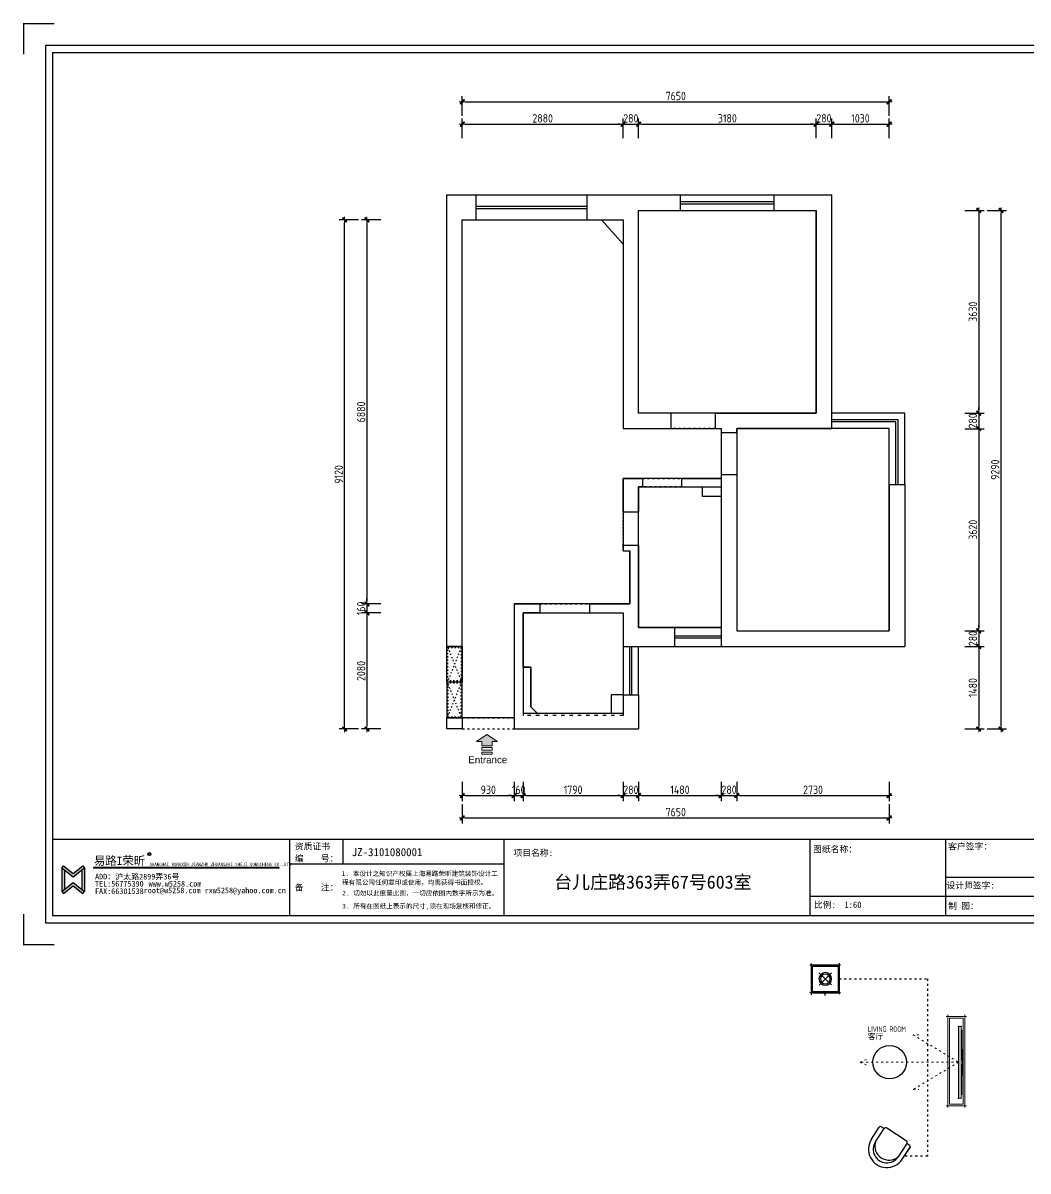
# Model space of a CAD drawing. Header units: millimetres. Extents: x -58733 to 427521, y -235734 to 553534.
# Drawn here: x 2704 to 20716, y 508156 to 528724 of the extents above; entities that cross this region are included whole.
import ezdxf

# ---------------------------------------------------------------- set-up
doc = ezdxf.new("R2010")
doc.units = ezdxf.units.MM
doc.linetypes.add('ACAD_ISO03W100', pattern=[30, 12, -18])
for name, color, linetype in [('00-墙体', 7, 'Continuous'), ('01.墙体', 7, 'Continuous'), ('02-活动家具', 1, 'Continuous'), ('图框', 251, 'Continuous'), ('目录文字', 8, 'Continuous')]:
    doc.layers.add(name, color=color, linetype=linetype)
for name, color, linetype, lineweight in [('0－图框', 8, 'Continuous', 0), ('P★10 文字说明', 32, 'Continuous', 0), ('P－墙体', 255, 'Continuous', 15), ('墙体', 7, 'Continuous', 30)]:
    doc.layers.add(name, color=color, linetype=linetype, lineweight=lineweight)
doc.styles.add('CCD_DIM', font='ARCHS.SHX')
doc.styles.get("Standard").update_dxf_attribs({"font": 'simsun.ttc'})
doc.styles.add('YQ_DIM', font='SUPEROS.SHX', dxfattribs={"width": 0.8, "bigfont": 'HZDX.SHX'})
doc.styles.add('宋体', font='simsun.ttc', dxfattribs={"height": 120})
doc.styles.add('编号', font='ARCHSTYL.SHX', dxfattribs={"width": 0.8})
doc.styles.add('英文', font='simhei.ttf')
doc.styles.add('黑体', font='simhei.ttf')
doc.dimstyles.new('海龍1：50', dxfattribs={"dimscale": 50, "dimtxt": 3, "dimasz": 1, "dimexe": 2, "dimexo": 2, "dimgap": 0.6, "dimtad": 1, "dimdec": 0, "dimrnd": 5, "dimdsep": 46, "dimtxsty": 'CCD_DIM', "dimblk": 'WS-cj', "dimcen": 1, "dimclrd": 242, "dimclre": 242, "dimclrt": 2, "dimadec": 0, "dimazin": 2, "dimtfac": 1, "dimtdec": 0, "dimtix": 1, "dimtmove": 2, "dimatfit": 3, "dimldrblk": 'CCD_Leader_Arrow', "dimfxl": 5, "dimfxlon": 1, "dimtolj": 1, "dimarcsym": 0})

# ---------------------------------------------------------------- blocks, each defined once
blk = doc.blocks.new('zw$1ED')
at = {"color": 1}
for p, q in [((567, 523), (3, 523)), ((32, 553), (32, 1)), ((532, 0), (532, 549)), ((532, 523), (532, 46)), ((0, 22), (555, 22))]:
    blk.add_line(p, q, dxfattribs=at)
at = {"color": 251}
for p, q in [((512, 503), (52, 503)), ((52, 503), (52, 42)), ((512, 42), (512, 503)), ((170, 163), (394, 383)), ((390, 160), (174, 386)), ((52, 42), (512, 42))]:
    blk.add_line(p, q, dxfattribs=at)
blk.add_line((532, 22), (532, 499))
for radius in [113, 85.8]:
    blk.add_circle((282, 273), radius, dxfattribs=at)
blk = doc.blocks.new('G$C05D05230')
at = {"lineweight": 15}
for p, q in [((244, 1810), (316, 1810)), ((1551, 1765), (244, 1765)), ((259, 1755), (259, 1824)), ((316, 1810), (337, 1828)), ((327, 1825), (646, 1825)), ((750, 1847), (646, 1825)), ((1049, 1847), (1151, 1825)), ((1471, 1825), (1151, 1825)), ((1482, 1810), (1461, 1828)), ((1482, 1810), (1551, 1810)), ((1539, 1819), (1539, 1754))]:
    blk.add_line(p, q, dxfattribs=at)
at = {"color": 251, "lineweight": 5, "true_color": 0x5a5a5a}
for p, q in [((259, 1769), (1539, 1769)), ((316, 1810), (1482, 1810)), ((779, 1837), (668, 1816)), ((668, 1816), (861, 1816)), ((1018, 1837), (779, 1837)), ((861, 1816), (861, 1837)), ((937, 1837), (937, 1816)), ((937, 1816), (1129, 1816)), ((1129, 1816), (1018, 1837))]:
    blk.add_line(p, q, dxfattribs=at)
at = {"lineweight": 15}
for points in [[(1710, 1875), (50, 1875)], [(80, 1905), (80, 1545)], [(1680, 1545), (1680, 1905)], [(720, 1842), (899, 1842), (1078, 1842)], [(50, 1575), (1710, 1575)]]:
    blk.add_lwpolyline(points, dxfattribs=at)
at = {"color": 8, "lineweight": 0, "true_color": 0x737373}
blk.add_lwpolyline([(110, 1605), (1650, 1605), (1650, 1845), (110, 1845)], close=True, dxfattribs=at)
at = {"color": 250, "linetype": 'ACAD_ISO03W100', "lineweight": 0, "ltscale": 3}
for points in [[(408, 1052), (408, 953), (898, 1765), (1385, 953), (1385, 1052)], [(898, 1765), (898, 0), (965, 150)], [(898, 0), (830, 150)]]:
    blk.add_lwpolyline(points, dxfattribs=at)
blk = doc.blocks.new('海龍01074094')
for p, q in [((-339, -357), (-33, -52)), ((21, -52), (66, -7)), ((291, -196), (101, -6)), ((101, -7), (172, -78)), ((-339, -410), (-384, -455)), ((-194, -681), (-384, -491))]:
    blk.add_line(p, q)
at = {"color": 251}
for p, q in [((21, -52), (229, -261)), ((-131, -619), (-339, -410))]:
    blk.add_line(p, q, dxfattribs=at)
for centre, radius, start, end in [((49, -440), 342, 224.8726, 44.8726), ((-6, -79), 38.1, 44.8726, 134.8726), ((84, -25), 25, 44.8726, 134.8726), ((-312, -384), 38.1, 134.8726, 224.8726), ((-366, -473), 25, 134.8726, 224.8726)]:
    blk.add_arc(centre, radius, start, end)
for centre, radius, start, end in [((49, -440), 254, 224.8726, 44.8726), ((-4, -387), 265, 241.1328, 28.6124)]:
    blk.add_arc(centre, radius, start, end, dxfattribs=at)
blk = doc.blocks.new('A$C79D64CA1')
at = {"layer": '0－图框'}
blk.add_hatch(color=6, dxfattribs=at).paths.add_polyline_path([(378, 227), (284, 227), (284, 151), (95, 151), (95, 227), (0, 227), (189, 353)])
at = {"layer": '0－图框', "color": 6}
for p, q in [((189, 353), (0, 227)), ((95, 227), (0, 227)), ((378, 227), (189, 353)), ((378, 227), (284, 227))]:
    blk.add_line(p, q, dxfattribs=at)
blk.add_lwpolyline([(95, 227), (95, 151), (284, 151), (284, 227)], dxfattribs=at)
for points in [[(284, 120), (95, 120), (95, 69), (284, 69)], [(284, 38), (95, 38), (95, 0), (284, 0)]]:
    blk.add_lwpolyline(points, close=True, dxfattribs=at)
blk = doc.blocks.new('gsdfgfsdg')
at = {"layer": '0－图框', "color": 7, "xscale": -1, "rotation": 270}
blk.add_blockref('A$C79D64CA1', (-31077, -43831), dxfattribs=at)
at = {"layer": '0－图框', "color": 7, "insert": (-31178, -43656), "char_height": 125, "width": 1449.58, "attachment_point": 5, "rotation": 270}
blk.add_mtext('{\\fArial|b0|i0|c0|p32;Entrance}', dxfattribs=at)
blk = doc.blocks.new('WS-cj')
blk.add_hatch(color=1).paths.add_polyline_path([(0.59, 0.82), (-0.82, -0.59), (-0.59, -0.82), (0.82, 0.59)])
at = {"color": 1, "linetype": 'ByBlock', "lineweight": 0}
for p, q in [((-1.1, 0), (0, 0)), ((0, 0), (1.1, 0))]:
    blk.add_line(p, q, dxfattribs=at)
at = {"color": 1}
blk.add_lwpolyline([(0.59, 0.82), (-0.82, -0.59), (-0.59, -0.82), (0.82, 0.59)], close=True, dxfattribs=at)
blk = doc.blocks.new('*D403')
at = {"color": 242, "lineweight": -2}
for p, q in [((10578, 526660), (10578, 527010)), ((13458, 526660), (13458, 527010)), ((10628, 526910), (13408, 526910))]:
    blk.add_line(p, q, dxfattribs=at)
at = {"layer": 'Defpoints', "color": 0}
for p in [(13458, 526910), (10578, 526510), (13458, 526510)]:
    blk.add_point(p, dxfattribs=at)
at = {"color": 242, "lineweight": -2, "xscale": 50, "yscale": 50, "zscale": 50, "rotation": 180}
blk.add_blockref('WS-cj', (10578, 526910), dxfattribs=at)
at = {"color": 242, "lineweight": -2, "xscale": 50, "yscale": 50, "zscale": 50}
blk.add_blockref('WS-cj', (13458, 526910), dxfattribs=at)
at = {"color": 2, "insert": (12018, 527015), "char_height": 150, "attachment_point": 5, "style": 'CCD_DIM'}
blk.add_mtext('\\A1;2880', dxfattribs=at)
blk = doc.blocks.new('CCD_Leader_Arrow')
at = {"color": 1, "linetype": 'ByBlock'}
blk.add_line((0, 0), (-1, 0), dxfattribs=at)
for points in [[(-0.86, 0.67), (-0.6, 0.85), (-0.24, 0), (0, 0)], [(-0.86, -0.67), (-0.6, -0.85), (-0.24, 0), (0, 0)]]:
    blk.add_solid(points, dxfattribs=at)
blk = doc.blocks.new('*D404')
at = {"color": 242, "lineweight": -2}
for p, q in [((13458, 526660), (13458, 527010)), ((13738, 526660), (13738, 527010)), ((13408, 526910), (13358, 526910)), ((13458, 526910), (13738, 526910)), ((13788, 526910), (13838, 526910))]:
    blk.add_line(p, q, dxfattribs=at)
at = {"layer": 'Defpoints', "color": 0}
for p in [(13738, 526910), (13458, 526510), (13738, 526510)]:
    blk.add_point(p, dxfattribs=at)
at = {"color": 242, "lineweight": -2, "xscale": 50, "yscale": 50, "zscale": 50}
blk.add_blockref('WS-cj', (13458, 526910), dxfattribs=at)
at = {"color": 242, "lineweight": -2, "xscale": 50, "yscale": 50, "zscale": 50, "rotation": 180}
blk.add_blockref('WS-cj', (13738, 526910), dxfattribs=at)
at = {"color": 2, "insert": (13598, 527015), "char_height": 150, "attachment_point": 5, "style": 'CCD_DIM'}
blk.add_mtext('\\A1;280', dxfattribs=at)
blk = doc.blocks.new('*D405')
at = {"color": 242, "lineweight": -2}
for p, q in [((13738, 526660), (13738, 527010)), ((16918, 526660), (16918, 527010)), ((13788, 526910), (16868, 526910))]:
    blk.add_line(p, q, dxfattribs=at)
at = {"layer": 'Defpoints', "color": 0}
for p in [(16918, 526910), (13738, 526510), (16918, 526510)]:
    blk.add_point(p, dxfattribs=at)
at = {"color": 242, "lineweight": -2, "xscale": 50, "yscale": 50, "zscale": 50, "rotation": 180}
blk.add_blockref('WS-cj', (13738, 526910), dxfattribs=at)
at = {"color": 242, "lineweight": -2, "xscale": 50, "yscale": 50, "zscale": 50}
blk.add_blockref('WS-cj', (16918, 526910), dxfattribs=at)
at = {"color": 2, "insert": (15328, 527015), "char_height": 150, "attachment_point": 5, "style": 'CCD_DIM'}
blk.add_mtext('\\A1;3180', dxfattribs=at)
blk = doc.blocks.new('*D406')
at = {"color": 242, "lineweight": -2}
for p, q in [((16918, 526660), (16918, 527010)), ((17198, 526660), (17198, 527010)), ((16868, 526910), (16818, 526910)), ((16918, 526910), (17198, 526910)), ((17248, 526910), (17298, 526910))]:
    blk.add_line(p, q, dxfattribs=at)
at = {"layer": 'Defpoints', "color": 0}
for p in [(17198, 526910), (16918, 526510), (17198, 526510)]:
    blk.add_point(p, dxfattribs=at)
at = {"color": 242, "lineweight": -2, "xscale": 50, "yscale": 50, "zscale": 50}
blk.add_blockref('WS-cj', (16918, 526910), dxfattribs=at)
at = {"color": 242, "lineweight": -2, "xscale": 50, "yscale": 50, "zscale": 50, "rotation": 180}
blk.add_blockref('WS-cj', (17198, 526910), dxfattribs=at)
at = {"color": 2, "insert": (17058, 527015), "char_height": 150, "attachment_point": 5, "style": 'CCD_DIM'}
blk.add_mtext('\\A1;280', dxfattribs=at)
blk = doc.blocks.new('*D407')
at = {"color": 242, "lineweight": -2}
for p, q in [((17198, 526660), (17198, 527010)), ((18228, 526660), (18228, 527010)), ((17248, 526910), (18178, 526910))]:
    blk.add_line(p, q, dxfattribs=at)
at = {"layer": 'Defpoints', "color": 0}
for p in [(18228, 526910), (17198, 526510), (18228, 526510)]:
    blk.add_point(p, dxfattribs=at)
at = {"color": 242, "lineweight": -2, "xscale": 50, "yscale": 50, "zscale": 50, "rotation": 180}
blk.add_blockref('WS-cj', (17198, 526910), dxfattribs=at)
at = {"color": 242, "lineweight": -2, "xscale": 50, "yscale": 50, "zscale": 50}
blk.add_blockref('WS-cj', (18228, 526910), dxfattribs=at)
at = {"color": 2, "insert": (17713, 527015), "char_height": 150, "attachment_point": 5, "style": 'CCD_DIM'}
blk.add_mtext('\\A1;1030', dxfattribs=at)
blk = doc.blocks.new('*D408')
at = {"color": 242, "lineweight": -2}
for p, q in [((10578, 527060), (10578, 527410)), ((18228, 527060), (18228, 527410)), ((10628, 527310), (18178, 527310))]:
    blk.add_line(p, q, dxfattribs=at)
at = {"layer": 'Defpoints', "color": 0}
for p in [(18228, 527310), (10578, 526510), (18228, 526510)]:
    blk.add_point(p, dxfattribs=at)
at = {"color": 242, "lineweight": -2, "xscale": 50, "yscale": 50, "zscale": 50, "rotation": 180}
blk.add_blockref('WS-cj', (10578, 527310), dxfattribs=at)
at = {"color": 242, "lineweight": -2, "xscale": 50, "yscale": 50, "zscale": 50}
blk.add_blockref('WS-cj', (18228, 527310), dxfattribs=at)
at = {"color": 2, "insert": (14403, 527415), "char_height": 150, "attachment_point": 5, "style": 'CCD_DIM'}
blk.add_mtext('\\A1;7650', dxfattribs=at)
blk = doc.blocks.new('*D409')
at = {"color": 242, "lineweight": -2}
for p, q in [((10578, 515131), (10578, 514781)), ((11508, 515131), (11508, 514781)), ((10628, 514881), (11458, 514881))]:
    blk.add_line(p, q, dxfattribs=at)
at = {"layer": 'Defpoints', "color": 0}
for p in [(10578, 515281), (11508, 515281), (11508, 514881)]:
    blk.add_point(p, dxfattribs=at)
at = {"color": 242, "lineweight": -2, "xscale": 50, "yscale": 50, "zscale": 50, "rotation": 180}
blk.add_blockref('WS-cj', (10578, 514881), dxfattribs=at)
at = {"color": 242, "lineweight": -2, "xscale": 50, "yscale": 50, "zscale": 50}
blk.add_blockref('WS-cj', (11508, 514881), dxfattribs=at)
at = {"color": 2, "insert": (11043, 514986), "char_height": 150, "attachment_point": 5, "style": 'CCD_DIM'}
blk.add_mtext('\\A1;930', dxfattribs=at)
blk = doc.blocks.new('*D410')
at = {"color": 242, "lineweight": -2}
for p, q in [((11508, 515131), (11508, 514781)), ((11668, 515131), (11668, 514781)), ((11458, 514881), (11408, 514881)), ((11508, 514881), (11668, 514881)), ((11718, 514881), (11768, 514881))]:
    blk.add_line(p, q, dxfattribs=at)
at = {"layer": 'Defpoints', "color": 0}
for p in [(11508, 515281), (11668, 515281), (11668, 514881)]:
    blk.add_point(p, dxfattribs=at)
at = {"color": 242, "lineweight": -2, "xscale": 50, "yscale": 50, "zscale": 50}
blk.add_blockref('WS-cj', (11508, 514881), dxfattribs=at)
at = {"color": 242, "lineweight": -2, "xscale": 50, "yscale": 50, "zscale": 50, "rotation": 180}
blk.add_blockref('WS-cj', (11668, 514881), dxfattribs=at)
at = {"color": 2, "insert": (11588, 514986), "char_height": 150, "attachment_point": 5, "style": 'CCD_DIM'}
blk.add_mtext('\\A1;160', dxfattribs=at)
blk = doc.blocks.new('*D411')
at = {"color": 242, "lineweight": -2}
for p, q in [((11668, 515131), (11668, 514781)), ((13458, 515131), (13458, 514781)), ((11718, 514881), (13408, 514881))]:
    blk.add_line(p, q, dxfattribs=at)
at = {"layer": 'Defpoints', "color": 0}
for p in [(11668, 515281), (13458, 515281), (13458, 514881)]:
    blk.add_point(p, dxfattribs=at)
at = {"color": 242, "lineweight": -2, "xscale": 50, "yscale": 50, "zscale": 50, "rotation": 180}
blk.add_blockref('WS-cj', (11668, 514881), dxfattribs=at)
at = {"color": 242, "lineweight": -2, "xscale": 50, "yscale": 50, "zscale": 50}
blk.add_blockref('WS-cj', (13458, 514881), dxfattribs=at)
at = {"color": 2, "insert": (12563, 514986), "char_height": 150, "attachment_point": 5, "style": 'CCD_DIM'}
blk.add_mtext('\\A1;1790', dxfattribs=at)
blk = doc.blocks.new('*D412')
at = {"color": 242, "lineweight": -2}
for p, q in [((13458, 515131), (13458, 514781)), ((13738, 515131), (13738, 514781)), ((13408, 514881), (13358, 514881)), ((13458, 514881), (13738, 514881)), ((13788, 514881), (13838, 514881))]:
    blk.add_line(p, q, dxfattribs=at)
at = {"layer": 'Defpoints', "color": 0}
for p in [(13458, 515281), (13738, 515281), (13738, 514881)]:
    blk.add_point(p, dxfattribs=at)
at = {"color": 242, "lineweight": -2, "xscale": 50, "yscale": 50, "zscale": 50}
blk.add_blockref('WS-cj', (13458, 514881), dxfattribs=at)
at = {"color": 242, "lineweight": -2, "xscale": 50, "yscale": 50, "zscale": 50, "rotation": 180}
blk.add_blockref('WS-cj', (13738, 514881), dxfattribs=at)
at = {"color": 2, "insert": (13598, 514986), "char_height": 150, "attachment_point": 5, "style": 'CCD_DIM'}
blk.add_mtext('\\A1;280', dxfattribs=at)
blk = doc.blocks.new('*D413')
at = {"color": 242, "lineweight": -2}
for p, q in [((13738, 515131), (13738, 514781)), ((15218, 515131), (15218, 514781)), ((13788, 514881), (15168, 514881))]:
    blk.add_line(p, q, dxfattribs=at)
at = {"layer": 'Defpoints', "color": 0}
for p in [(13738, 515281), (15218, 515281), (15218, 514881)]:
    blk.add_point(p, dxfattribs=at)
at = {"color": 242, "lineweight": -2, "xscale": 50, "yscale": 50, "zscale": 50, "rotation": 180}
blk.add_blockref('WS-cj', (13738, 514881), dxfattribs=at)
at = {"color": 242, "lineweight": -2, "xscale": 50, "yscale": 50, "zscale": 50}
blk.add_blockref('WS-cj', (15218, 514881), dxfattribs=at)
at = {"color": 2, "insert": (14478, 514986), "char_height": 150, "attachment_point": 5, "style": 'CCD_DIM'}
blk.add_mtext('\\A1;1480', dxfattribs=at)
blk = doc.blocks.new('*D414')
at = {"color": 242, "lineweight": -2}
for p, q in [((15218, 515131), (15218, 514781)), ((15498, 515131), (15498, 514781)), ((15168, 514881), (15118, 514881)), ((15218, 514881), (15498, 514881)), ((15548, 514881), (15598, 514881))]:
    blk.add_line(p, q, dxfattribs=at)
at = {"layer": 'Defpoints', "color": 0}
for p in [(15218, 515281), (15498, 515281), (15498, 514881)]:
    blk.add_point(p, dxfattribs=at)
at = {"color": 242, "lineweight": -2, "xscale": 50, "yscale": 50, "zscale": 50}
blk.add_blockref('WS-cj', (15218, 514881), dxfattribs=at)
at = {"color": 242, "lineweight": -2, "xscale": 50, "yscale": 50, "zscale": 50, "rotation": 180}
blk.add_blockref('WS-cj', (15498, 514881), dxfattribs=at)
at = {"color": 2, "insert": (15358, 514986), "char_height": 150, "attachment_point": 5, "style": 'CCD_DIM'}
blk.add_mtext('\\A1;280', dxfattribs=at)
blk = doc.blocks.new('*D415')
at = {"color": 242, "lineweight": -2}
for p, q in [((15498, 515131), (15498, 514781)), ((18228, 515131), (18228, 514781)), ((15548, 514881), (18178, 514881))]:
    blk.add_line(p, q, dxfattribs=at)
at = {"layer": 'Defpoints', "color": 0}
for p in [(15498, 515281), (18228, 515281), (18228, 514881)]:
    blk.add_point(p, dxfattribs=at)
at = {"color": 242, "lineweight": -2, "xscale": 50, "yscale": 50, "zscale": 50, "rotation": 180}
blk.add_blockref('WS-cj', (15498, 514881), dxfattribs=at)
at = {"color": 242, "lineweight": -2, "xscale": 50, "yscale": 50, "zscale": 50}
blk.add_blockref('WS-cj', (18228, 514881), dxfattribs=at)
at = {"color": 2, "insert": (16863, 514986), "char_height": 150, "attachment_point": 5, "style": 'CCD_DIM'}
blk.add_mtext('\\A1;2730', dxfattribs=at)
blk = doc.blocks.new('*D416')
at = {"color": 242, "lineweight": -2}
for p, q in [((10578, 514731), (10578, 514381)), ((18228, 514731), (18228, 514381)), ((10628, 514481), (18178, 514481))]:
    blk.add_line(p, q, dxfattribs=at)
at = {"layer": 'Defpoints', "color": 0}
for p in [(10578, 515281), (18228, 515281), (18228, 514481)]:
    blk.add_point(p, dxfattribs=at)
at = {"color": 242, "lineweight": -2, "xscale": 50, "yscale": 50, "zscale": 50, "rotation": 180}
blk.add_blockref('WS-cj', (10578, 514481), dxfattribs=at)
at = {"color": 242, "lineweight": -2, "xscale": 50, "yscale": 50, "zscale": 50}
blk.add_blockref('WS-cj', (18228, 514481), dxfattribs=at)
at = {"color": 2, "insert": (14403, 514586), "char_height": 150, "attachment_point": 5, "style": 'CCD_DIM'}
blk.add_mtext('\\A1;7650', dxfattribs=at)
blk = doc.blocks.new('*D417')
at = {"color": 242, "lineweight": -2}
for p, q in [((9119, 525195), (8769, 525195)), ((8869, 525145), (8869, 518365)), ((9119, 518315), (8769, 518315))]:
    blk.add_line(p, q, dxfattribs=at)
at = {"layer": 'Defpoints', "color": 0}
for p in [(9269, 525195), (8869, 518315), (9269, 518315)]:
    blk.add_point(p, dxfattribs=at)
at = {"color": 242, "lineweight": -2, "xscale": 50, "yscale": 50, "zscale": 50}
for p, rotation in [((8869, 525195), 90), ((8869, 518315), 270)]:
    blk.add_blockref('WS-cj', p, dxfattribs=dict(at, rotation=rotation))
at = {"color": 2, "insert": (8764, 521755), "char_height": 150, "attachment_point": 5, "rotation": 90, "style": 'CCD_DIM'}
blk.add_mtext('\\A1;6880', dxfattribs=at)
blk = doc.blocks.new('*D418')
at = {"color": 242, "lineweight": -2}
for p, q in [((8869, 518365), (8869, 518415)), ((9119, 518315), (8769, 518315)), ((9119, 518155), (8769, 518155)), ((8869, 518315), (8869, 518155)), ((8869, 518105), (8869, 518055))]:
    blk.add_line(p, q, dxfattribs=at)
at = {"layer": 'Defpoints', "color": 0}
for p in [(8869, 518155), (9269, 518315), (9269, 518155)]:
    blk.add_point(p, dxfattribs=at)
at = {"color": 242, "lineweight": -2, "xscale": 50, "yscale": 50, "zscale": 50}
for p, rotation in [((8869, 518315), 270), ((8869, 518155), 90)]:
    blk.add_blockref('WS-cj', p, dxfattribs=dict(at, rotation=rotation))
at = {"color": 2, "insert": (8764, 518235), "char_height": 150, "attachment_point": 5, "rotation": 90, "style": 'CCD_DIM'}
blk.add_mtext('\\A1;160', dxfattribs=at)
blk = doc.blocks.new('*D419')
at = {"color": 242, "lineweight": -2}
for p, q in [((9119, 518155), (8769, 518155)), ((8869, 518105), (8869, 516125)), ((9119, 516075), (8769, 516075))]:
    blk.add_line(p, q, dxfattribs=at)
at = {"layer": 'Defpoints', "color": 0}
for p in [(9269, 518155), (8869, 516075), (9269, 516075)]:
    blk.add_point(p, dxfattribs=at)
at = {"color": 242, "lineweight": -2, "xscale": 50, "yscale": 50, "zscale": 50}
for p, rotation in [((8869, 518155), 90), ((8869, 516075), 270)]:
    blk.add_blockref('WS-cj', p, dxfattribs=dict(at, rotation=rotation))
at = {"color": 2, "insert": (8764, 517115), "char_height": 150, "attachment_point": 5, "rotation": 90, "style": 'CCD_DIM'}
blk.add_mtext('\\A1;2080', dxfattribs=at)
blk = doc.blocks.new('*D420')
at = {"color": 242, "lineweight": -2}
for p, q in [((8719, 525195), (8369, 525195)), ((8469, 516125), (8469, 525145)), ((8719, 516075), (8369, 516075))]:
    blk.add_line(p, q, dxfattribs=at)
at = {"layer": 'Defpoints', "color": 0}
for p in [(8469, 525195), (9269, 525195), (9269, 516075)]:
    blk.add_point(p, dxfattribs=at)
at = {"color": 242, "lineweight": -2, "xscale": 50, "yscale": 50, "zscale": 50}
for p, rotation in [((8469, 525195), 90), ((8469, 516075), 270)]:
    blk.add_blockref('WS-cj', p, dxfattribs=dict(at, rotation=rotation))
at = {"color": 2, "insert": (8364, 520635), "char_height": 150, "attachment_point": 5, "rotation": 90, "style": 'CCD_DIM'}
blk.add_mtext('\\A1;9120', dxfattribs=at)
blk = doc.blocks.new('*D421')
at = {"color": 242, "lineweight": -2}
for p, q in [((19582, 525365), (19932, 525365)), ((19832, 525315), (19832, 521785)), ((19582, 521735), (19932, 521735))]:
    blk.add_line(p, q, dxfattribs=at)
at = {"layer": 'Defpoints', "color": 0}
for p in [(19432, 525365), (19432, 521735), (19832, 521735)]:
    blk.add_point(p, dxfattribs=at)
at = {"color": 242, "lineweight": -2, "xscale": 50, "yscale": 50, "zscale": 50}
for p, rotation in [((19832, 525365), 90), ((19832, 521735), 270)]:
    blk.add_blockref('WS-cj', p, dxfattribs=dict(at, rotation=rotation))
at = {"color": 2, "insert": (19727, 523550), "char_height": 150, "attachment_point": 5, "rotation": 90, "style": 'CCD_DIM'}
blk.add_mtext('\\A1;3630', dxfattribs=at)
blk = doc.blocks.new('*D422')
at = {"color": 242, "lineweight": -2}
for p, q in [((19832, 521785), (19832, 521835)), ((19582, 521735), (19932, 521735)), ((19832, 521735), (19832, 521455)), ((19582, 521455), (19932, 521455)), ((19832, 521405), (19832, 521355))]:
    blk.add_line(p, q, dxfattribs=at)
at = {"layer": 'Defpoints', "color": 0}
for p in [(19432, 521735), (19432, 521455), (19832, 521455)]:
    blk.add_point(p, dxfattribs=at)
at = {"color": 242, "lineweight": -2, "xscale": 50, "yscale": 50, "zscale": 50}
for p, rotation in [((19832, 521735), 270), ((19832, 521455), 90)]:
    blk.add_blockref('WS-cj', p, dxfattribs=dict(at, rotation=rotation))
at = {"color": 2, "insert": (19727, 521595), "char_height": 150, "attachment_point": 5, "rotation": 90, "style": 'CCD_DIM'}
blk.add_mtext('\\A1;280', dxfattribs=at)
blk = doc.blocks.new('*D423')
at = {"color": 242, "lineweight": -2}
for p, q in [((19582, 521455), (19932, 521455)), ((19832, 521405), (19832, 517885)), ((19582, 517835), (19932, 517835))]:
    blk.add_line(p, q, dxfattribs=at)
at = {"layer": 'Defpoints', "color": 0}
for p in [(19432, 521455), (19432, 517835), (19832, 517835)]:
    blk.add_point(p, dxfattribs=at)
at = {"color": 242, "lineweight": -2, "xscale": 50, "yscale": 50, "zscale": 50}
for p, rotation in [((19832, 521455), 90), ((19832, 517835), 270)]:
    blk.add_blockref('WS-cj', p, dxfattribs=dict(at, rotation=rotation))
at = {"color": 2, "insert": (19727, 519645), "char_height": 150, "attachment_point": 5, "rotation": 90, "style": 'CCD_DIM'}
blk.add_mtext('\\A1;3620', dxfattribs=at)
blk = doc.blocks.new('*D424')
at = {"color": 242, "lineweight": -2}
for p, q in [((19832, 517885), (19832, 517935)), ((19582, 517835), (19932, 517835)), ((19832, 517835), (19832, 517555)), ((19582, 517555), (19932, 517555)), ((19832, 517505), (19832, 517455))]:
    blk.add_line(p, q, dxfattribs=at)
at = {"layer": 'Defpoints', "color": 0}
for p in [(19432, 517835), (19432, 517555), (19832, 517555)]:
    blk.add_point(p, dxfattribs=at)
at = {"color": 242, "lineweight": -2, "xscale": 50, "yscale": 50, "zscale": 50}
for p, rotation in [((19832, 517835), 270), ((19832, 517555), 90)]:
    blk.add_blockref('WS-cj', p, dxfattribs=dict(at, rotation=rotation))
at = {"color": 2, "insert": (19727, 517695), "char_height": 150, "attachment_point": 5, "rotation": 90, "style": 'CCD_DIM'}
blk.add_mtext('\\A1;280', dxfattribs=at)
blk = doc.blocks.new('*D425')
at = {"color": 242, "lineweight": -2}
for p, q in [((19582, 517555), (19932, 517555)), ((19832, 517505), (19832, 516125)), ((19582, 516075), (19932, 516075))]:
    blk.add_line(p, q, dxfattribs=at)
at = {"layer": 'Defpoints', "color": 0}
for p in [(19432, 517555), (19432, 516075), (19832, 516075)]:
    blk.add_point(p, dxfattribs=at)
at = {"color": 242, "lineweight": -2, "xscale": 50, "yscale": 50, "zscale": 50}
for p, rotation in [((19832, 517555), 90), ((19832, 516075), 270)]:
    blk.add_blockref('WS-cj', p, dxfattribs=dict(at, rotation=rotation))
at = {"color": 2, "insert": (19727, 516815), "char_height": 150, "attachment_point": 5, "rotation": 90, "style": 'CCD_DIM'}
blk.add_mtext('\\A1;1480', dxfattribs=at)
blk = doc.blocks.new('*D426')
at = {"color": 242, "lineweight": -2}
for p, q in [((19982, 525365), (20332, 525365)), ((20232, 516125), (20232, 525315)), ((19982, 516075), (20332, 516075))]:
    blk.add_line(p, q, dxfattribs=at)
at = {"layer": 'Defpoints', "color": 0}
for p in [(19432, 525365), (20232, 525365), (19432, 516075)]:
    blk.add_point(p, dxfattribs=at)
at = {"color": 242, "lineweight": -2, "xscale": 50, "yscale": 50, "zscale": 50}
for p, rotation in [((20232, 525365), 90), ((20232, 516075), 270)]:
    blk.add_blockref('WS-cj', p, dxfattribs=dict(at, rotation=rotation))
at = {"color": 2, "insert": (20127, 520720), "char_height": 150, "attachment_point": 5, "rotation": 90, "style": 'CCD_DIM'}
blk.add_mtext('\\A1;9290', dxfattribs=at)
blk = doc.blocks.new('图框1比60')
h = blk.add_hatch(color=8)
edge = h.paths.add_edge_path()
edge.add_ellipse((163710, 45505), major_axis=(-0.2, 29.4), ratio=1, start_angle=269.6878, end_angle=449.6878)
edge.add_ellipse((163710, 45505), major_axis=(-0.2, 29.4), ratio=1, start_angle=89.5622, end_angle=269.5622)
edge = h.paths.add_edge_path(flags=16)
edge.add_ellipse((163710, 45505), major_axis=(0, 24.9), ratio=1, start_angle=269.966, end_angle=449.966)
edge.add_ellipse((163710, 45505), major_axis=(0, 24.9), ratio=1, start_angle=89.8872, end_angle=269.8872)
h = blk.add_hatch(color=8)
h.paths.add_polyline_path([(162213, 45056), (162434, 45236), (162401, 45277), (162213, 45124), (162025, 45277), (161992, 45236)])
h.paths.add_polyline_path([(162213, 44882), (162401, 44729), (162434, 44770), (162213, 44950), (161992, 44770), (162025, 44729)])
h = blk.add_hatch(color=8)
h.paths.add_polyline_path([(162044, 45193), (161992, 45236), (161992, 44770), (162044, 44813)])
h.paths.add_polyline_path([(162434, 45236), (162381, 45193), (162381, 44813), (162434, 44770)])
blk.add_hatch(color=8).paths.add_polyline_path([(162610, 45245), (162610, 45227), (166263, 45227), (166263, 45245)])
at = {"layer": '目录文字'}
h = blk.add_hatch(color=8, dxfattribs=at)
edge = h.paths.add_edge_path()
edge.add_ellipse((163710, 45505), major_axis=(-0.2, 29.4), ratio=1, start_angle=89.5622, end_angle=269.5622)
edge.add_ellipse((163710, 45505), major_axis=(-0.2, 29.4), ratio=1, start_angle=269.6621, end_angle=449.6621)
edge = h.paths.add_edge_path(flags=16)
edge.add_ellipse((163710, 45505), major_axis=(0, 24.9), ratio=1, start_angle=90.0288, end_angle=270.0288, ccw=False)
edge.add_ellipse((163710, 45505), major_axis=(0, 24.9), ratio=1, start_angle=-89.8872, end_angle=90.1128, ccw=False)
h.paths.add_polyline_path([(163689, 45539), (163733, 45539), (163733, 45472), (163689, 45472)], flags=9)
at = {"color": 8}
for p, q in [((176692, 45797), (176692, 44297)), ((161992, 45236), (162025, 45277)), ((161992, 45236), (161992, 44770)), ((161992, 45236), (162213, 45056)), ((162025, 45277), (162213, 45124)), ((162044, 45193), (162044, 44813)), ((162213, 45124), (162401, 45277)), ((162213, 45056), (162434, 45236)), ((162381, 45193), (162381, 44813)), ((162401, 45277), (162434, 45236)), ((162434, 45236), (162434, 44770)), ((166263, 45245), (162610, 45245)), ((166263, 45227), (162610, 45227)), ((166263, 45227), (166263, 45245)), ((161992, 44770), (162213, 44950)), ((162025, 44729), (162213, 44882)), ((162213, 44950), (162434, 44770)), ((162213, 44882), (162401, 44729)), ((161992, 44770), (162025, 44729)), ((162401, 44729), (162434, 44770))]:
    blk.add_line(p, q, dxfattribs=at)
blk.add_ellipse((163710, 45505, 0), major_axis=(0.1, 29.4), ratio=1, start_param=1.575118209033049, end_param=7.858303516212636, dxfattribs=at)
at = {"layer": '图框', "color": 121}
for p, q in [((161670, 61389), (161670, 44157)), ((186038, 61389), (161670, 61389)), ((186038, 44157), (186038, 61389)), ((161670, 44157), (186038, 44157))]:
    blk.add_line(p, q, dxfattribs=at)
at = {"layer": '图框', "color": 8}
for p, q in [((161809, 61249), (161809, 44297)), ((161809, 61249), (161809, 45797)), ((161809, 61249), (185898, 61249)), ((185898, 44297), (185898, 61249)), ((185898, 45797), (185898, 61249)), ((161809, 45797), (185898, 45797)), ((161809, 45797), (185898, 45797)), ((166465, 45797), (166465, 44297)), ((167511, 45797), (167511, 45305)), ((170675, 45797), (170675, 44297)), ((176692, 45797), (176692, 44297)), ((179360, 44297), (179360, 45797)), ((182010, 45797), (182010, 44297)), ((183644, 44297), (183644, 45797)), ((170675, 45305), (166465, 45305)), ((182010, 45047), (179360, 45047)), ((183644, 45047), (182010, 45047)), ((179360, 44672), (176692, 44672)), ((182010, 44672), (179360, 44672)), ((183644, 44672), (182010, 44672)), ((161809, 44297), (185898, 44297))]:
    blk.add_line(p, q, dxfattribs=at)
at = {"layer": '图框', "color": 121, "const_width": 28.3}
for points in [[(161841, 61818), (161241, 61818), (161241, 61217)], [(185866, 61818), (186467, 61818), (186467, 61217)], [(161841, 43728), (161241, 43728), (161241, 44329)], [(185866, 43728), (186467, 43728), (186467, 44329)]]:
    blk.add_lwpolyline(points, dxfattribs=at)
at = {"layer": '目录文字', "color": 8}
blk.add_line((162610, 45245), (162610, 45227), dxfattribs=at)
blk.add_ellipse((163710, 45505, 0), major_axis=(0.4, 24.9), ratio=1, start_param=1.571448490114663, end_param=7.854633797294249, dxfattribs=at)
for s, height, style, width, p in [('资质证书', 123.8, '宋体', 0.999898, (166569, 45595)), ('项目名称:', 123.3, '黑体', 0.999898, (170866, 45468)), ('图纸名称：', 123.3, '黑体', 0.999898, (176753, 45540)), ('客户签字：', 123.8, '宋体', 0.999898, (179405, 45596)), ('日  期:', 123.8, '宋体', 0.999898, (182048, 45618)), ('图 号：', 139.1, '宋体', 0.999898, (183761, 45526)), ('易路I荣昕', 164.1, '黑体', 0.999898, (162621, 45292)), ('R', 44.9, 'YQ_DIM', 0.8, (163698, 45483, 0)), ('SHANGHAI RONGXIN JIANZHU ZHUANGSHI SHEJI GONGCHENG CO.,LTD', 61.54, '英文', 0.999898, (163713, 45273)), ('编    号：', 123.8, '宋体', 0.999898, (166569, 45359)), ('2020.10.26', 123.8, '宋体', 0.999898, (182251, 45272)), ('ADD：沪太路2899弄36号', 111.72, '英文', 0.999898, (162644, 45007)), ('1. 本设计之知识产权属上海易路荣昕建筑装饰设计工', 92.51, '黑体', 0.999898, (167491, 45076)), ('台儿庄路363弄67号603室', 258.72, '宋体', 0.999898, (171666, 44826)), ('TEL:56775390', 111.72, '英文', 0.999898, (162641, 44867)), ('www.w5258.com', 111.72, '英文', 0.999898, (163695, 44867)), ('备    注：', 123.8, '宋体', 0.999898, (166569, 44788)), ('程有限公司任何复印或使用，均需获得书面授权。', 92.51, '黑体', 0.999898, (167498, 44904)), ('设计师签字:', 123.8, '宋体', 0.999898, (179372, 44829)), ('审 核:', 123.8, '宋体', 0.999898, (182025, 44798)), ('FAX:66301538', 111.72, '英文', 0.999898, (162642, 44721)), ('root@w5258.com rxw5258@yahoo.com.cn', 111.72, '英文', 0.999898, (163600, 44737)), ('2. 切勿以此度量此图，一切应依图内数字所示为准。', 92.51, '黑体', 0.999898, (167500, 44693)), ('3. 所有在图纸上表示的尺寸,须在现场复核和修正。', 92.51, '黑体', 0.999898, (167500, 44438)), ('比例:  1:60', 123.8, '宋体', 0.999898, (176769, 44448)), ('制 图：', 123.8, '宋体', 0.999898, (179407, 44425)), ('校 对：', 123.8, '宋体', 0.999898, (182041, 44438))]:
    blk.add_text(s, height=height, dxfattribs=dict(at, style=style, width=width)).set_placement(p)
at = {"layer": '目录文字', "width": 1}
blk.add_text('JZ-3101080001', height=157.18, dxfattribs=at).set_placement((167687, 45465))

msp = doc.modelspace()

# ---------------------------------------------------------------- linework, layer by layer
for p, q in [((10298.1, 517555.5), (10298.1, 525645.5)), ((10298.1, 525645.5), (10828.1, 525645.5)), ((10828.1, 525195.5), (10828.1, 525645.5)), ((12818.1, 525195.5), (12818.1, 525645.5)), ((12818.1, 525645.5), (14488.1, 525645.5)), ((14488.1, 525365.5), (14488.1, 525645.5)), ((16168.1, 525645.5), (17198.1, 525645.5)), ((16168.1, 525365.5), (16168.1, 525645.5)), ((17198.1, 521455.5), (17198.1, 525645.5)), ((13738.1, 525365.5), (14488.1, 525365.5)), ((13738.1, 521735.5), (13738.1, 525365.5)), ((16168.1, 525365.5), (16918.1, 525365.5)), ((16918.1, 521735.5), (16918.1, 525365.5)), ((10578.1, 517555.5), (10578.1, 525195.5)), ((10578.1, 525195.5), (10828.1, 525195.5)), ((12818.1, 525195.5), (13458.1, 525195.5)), ((13073.1, 525195.5), (13458.1, 524761.7)), ((13458.1, 525195.5), (13458.1, 521455.5)), ((14318.1, 521735.5), (13738.1, 521735.5)), ((14318.1, 521455.5), (14318.1, 521735.5)), ((15118.1, 521455.5), (15118.1, 521735.5)), ((15118.1, 521735.5), (16918.1, 521735.5)), ((13458.1, 521455.5), (14318.1, 521455.5)), ((15118.1, 521455.5), (15218.1, 521455.5)), ((15218.1, 521455.5), (15218.1, 521385.5)), ((15498.1, 521385.5), (15498.1, 521455.5)), ((15498.1, 521455.5), (17198.1, 521455.5)), ((15218.1, 521385.5), (15498.1, 521385.5)), ((15218.1, 520635.5), (15218.1, 520565.5)), ((15218.1, 520635.5), (15498.1, 520635.5)), ((15498.1, 520635.5), (15498.1, 517835.5)), ((13458.1, 519965.5), (13458.1, 520565.5)), ((13458.1, 520565.5), (13808.1, 520565.5)), ((13808.1, 520415.5), (13738.1, 520415.5)), ((13738.1, 520415.5), (13738.1, 519965.5)), ((13738.1, 520383.1), (13738.1, 520415.5)), ((13808.1, 520565.5), (13808.1, 520415.5)), ((14508.1, 520565.5), (14508.1, 520415.5)), ((14508.1, 520565.5), (15218.1, 520565.5)), ((14508.1, 520415.5), (15218.1, 520415.5)), ((14878.1, 520415.5), (14878.1, 520245.5)), ((15218.1, 520565.5), (15218.1, 517555.5)), ((18228.1, 520455.5), (18228.1, 517835.5)), ((18228.1, 520455.5), (18508.1, 520455.5)), ((18508.1, 520455.5), (18508.1, 517555.5)), ((14878.1, 520245.5), (15218.1, 520245.5)), ((13458.1, 519965.5), (13738.1, 519965.5)), ((13458.1, 519265.5), (13458.1, 519365.5)), ((13458.1, 519365.5), (13738.1, 519365.5)), ((13738.1, 519365.5), (13738.1, 517895.5)), ((13458.1, 519265.5), (13578.1, 519265.5)), ((13578.1, 518315.5), (13578.1, 519265.5)), ((11508.1, 518315.5), (11968.1, 518315.5)), ((11508.1, 518315.5), (11508.1, 516075.5)), ((11668.1, 518155.5), (11668.1, 516355.5)), ((11968.1, 518155.5), (11668.1, 518155.5)), ((11968.1, 518315.5), (11968.1, 518155.5)), ((12858.1, 518315.5), (12858.1, 518155.5)), ((12858.1, 518315.5), (13578.1, 518315.5)), ((12858.1, 518155.5), (13458.1, 518155.5)), ((13458.1, 518155.5), (13458.1, 517555.5)), ((13738.1, 517895.5), (14378.1, 517895.5)), ((14378.1, 517895.5), (14378.1, 517555.5)), ((15498.1, 517835.5), (18228.1, 517835.5)), ((10578.1, 517555.5), (10298.1, 517555.5)), ((13458.1, 517555.5), (14378.1, 517555.5)), ((15218.1, 517555.5), (18508.1, 517555.5)), ((11668.1, 517183.1), (11808.1, 517183.1)), ((11808.1, 517183.1), (11808.1, 516473.1)), ((11808.1, 516473.1), (11808.1, 517183.1)), ((13248.1, 516685.5), (13248.1, 516355.5)), ((13458.1, 516685.5), (13248.1, 516685.5)), ((13458.1, 516685.5), (13458.1, 516355.5)), ((13458.1, 516685.5), (13738.1, 516685.5)), ((13738.1, 516685.5), (13738.1, 516075.5)), ((11808.1, 516473.1), (11925.7, 516355.5)), ((10298.1, 516075.5), (10298.1, 516275.5)), ((10578.1, 516275.5), (10298.1, 516275.5)), ((10578.1, 516275.5), (10578.1, 516075.5)), ((13458.1, 516355.5), (11668.1, 516355.5)), ((13458.1, 516355.5), (11925.7, 516355.5)), ((10578.1, 516075.5), (10298.1, 516075.5)), ((11508.1, 516075.5), (13738.1, 516075.5))]:
    msp.add_line(p, q)
at = {"color": 12}
for p, q in [((10828.1, 525645.5), (12818.1, 525645.5)), ((14488.1, 525645.5), (16168.1, 525645.5)), ((14488.1, 525365.5), (16168.1, 525365.5)), ((10828.1, 525195.5), (12818.1, 525195.5)), ((14378.1, 517895.5), (15218.1, 517895.5)), ((13458.1, 517555.5), (13458.1, 516685.5)), ((13738.1, 516685.5), (13738.1, 517555.5)), ((14378.1, 517555.5), (15218.1, 517555.5))]:
    msp.add_line(p, q, dxfattribs=at)
at = {"color": 4}
for points in [[(13738.1, 521735.5), (13738.1, 525365.5), (14488.1, 525365.5), (16168.1, 525365.5), (16918.1, 525365.5), (16918.1, 521735.5), (15118.1, 521735.5), (14318.1, 521735.5)], [(10578.1, 517555.5), (10578.1, 525195.5), (10828.1, 525195.5), (12818.1, 525195.5), (13073.1, 525195.5), (13458.1, 524761.7), (13458.1, 521455.5), (14318.1, 521455.5), (15118.1, 521455.5), (15218.1, 521455.5), (15218.1, 521385.5), (15218.1, 520635.5), (15218.1, 520565.5), (14508.1, 520565.5), (13808.1, 520565.5), (13458.1, 520565.5), (13458.1, 519965.5), (13458.1, 519365.5), (13458.1, 519265.5), (13578.1, 519265.5), (13578.1, 518315.5), (12858.1, 518315.5), (11968.1, 518315.5), (11508.1, 518315.5), (11508.1, 516275.5), (10578.1, 516275.5), (10578.1, 516915.5)], [(15498.1, 520635.5), (15498.1, 517835.5), (18228.1, 517835.5), (18228.1, 520455.5), (18228.1, 521455.5), (17198.1, 521455.5), (15498.1, 521455.5), (15498.1, 521385.5)], [(13738.1, 519965.5), (13738.1, 520415.5), (13808.1, 520415.5), (14508.1, 520415.5), (14878.1, 520415.5), (14878.1, 520245.5), (15218.1, 520245.5), (15218.1, 517895.5), (14378.1, 517895.5), (13738.1, 517895.5), (13738.1, 519365.5)], [(11668.1, 518155.5), (11968.1, 518155.5), (12858.1, 518155.5), (13458.1, 518155.5), (13458.1, 517555.5), (13458.1, 516685.5), (13248.1, 516685.5), (13248.1, 516355.5), (11925.7, 516355.5), (11808.1, 516473.1), (11808.1, 517183.1), (11668.1, 517183.1)]]:
    msp.add_lwpolyline(points, close=True, dxfattribs=at)
at = {"color": 12}
for points in [[(18508.1, 520455.5), (18508.1, 521735.5), (17198.1, 521735.5)], [(18228.1, 520455.5), (18228.1, 521455.5), (17198.1, 521455.5)]]:
    msp.add_lwpolyline(points, dxfattribs=at)
at = {"layer": '00-墙体', "color": 42}
for p, q in [((14488.1, 525525.5), (16168.1, 525525.5)), ((10828.1, 525440.5), (12818.1, 525440.5)), ((10828.1, 525400.5), (12818.1, 525400.5)), ((14488.1, 525485.5), (16168.1, 525485.5)), ((14378.1, 517745.5), (15218.1, 517745.5)), ((14378.1, 517705.5), (15218.1, 517705.5)), ((13578.1, 516685.5), (13578.1, 517555.5)), ((13618.1, 516685.5), (13618.1, 517555.5))]:
    msp.add_line(p, q, dxfattribs=at)
at = {"layer": '00-墙体', "color": 8, "linetype": 'ACAD_ISO03W100', "ltscale": 5}
for p, q in [((11668.1, 516355.5), (11668.1, 516315.5)), ((13458.1, 516315.5), (11668.1, 516315.5)), ((13458.1, 516355.5), (13458.1, 516315.5))]:
    msp.add_line(p, q, dxfattribs=at)
at = {"layer": '00-墙体', "color": 42}
for points in [[(18388.1, 520455.5), (18388.1, 521615.5), (17198.1, 521615.5)], [(18348.1, 520455.5), (18348.1, 521575.5), (17198.1, 521575.5)]]:
    msp.add_lwpolyline(points, dxfattribs=at)
at = {"layer": '02-活动家具', "color": 8, "linetype": 'ACAD_ISO03W100', "ltscale": 3}
for p, q in [((15118.1, 521735.5), (14318.1, 521735.5)), ((15118.1, 521455.5), (14318.1, 521455.5)), ((15218.1, 521385.5), (15218.1, 520635.5)), ((15498.1, 521385.5), (15498.1, 520635.5)), ((13808.1, 520565.5), (14508.1, 520565.5)), ((14508.1, 520415.5), (13808.1, 520415.5)), ((11968.1, 518315.5), (12858.1, 518315.5)), ((11968.1, 518155.5), (12858.1, 518155.5)), ((10578.1, 516275.5), (11508.1, 516275.5)), ((10578.1, 516075.5), (11508.1, 516075.5))]:
    msp.add_line(p, q, dxfattribs=at)
at = {"layer": '02-活动家具', "color": 251, "linetype": 'ACAD_ISO03W100', "ltscale": 2}
for p, q in [((13458.1, 519365.5), (13458.1, 519965.5)), ((13738.1, 519365.5), (13738.1, 519965.5)), ((10318.1, 517535.5), (10558.1, 516935.5)), ((10558.1, 517535.5), (10318.1, 516935.5)), ((10318.1, 516295.5), (10558.1, 516895.5)), ((10558.1, 516295.5), (10318.1, 516895.5))]:
    msp.add_line(p, q, dxfattribs=at)
at = {"layer": '02-活动家具'}
for points in [[(10578.1, 516915.5), (10298.1, 516915.5), (10298.1, 517555.5), (10578.1, 517555.5)], [(10578.1, 516915.5), (10298.1, 516915.5), (10298.1, 516275.5), (10578.1, 516275.5)]]:
    msp.add_lwpolyline(points, close=True, dxfattribs=at)
at = {"layer": '02-活动家具', "color": 251, "linetype": 'ACAD_ISO03W100', "ltscale": 2}
for points in [[(10558.1, 516935.5), (10318.1, 516935.5), (10318.1, 517535.5), (10558.1, 517535.5)], [(10558.1, 516895.5), (10318.1, 516895.5), (10318.1, 516295.5), (10558.1, 516295.5)]]:
    msp.add_lwpolyline(points, close=True, dxfattribs=at)
at = {"layer": '02-活动家具', "color": 8, "linetype": 'ACAD_ISO03W100', "ltscale": 3}
for points in [[(17333.4, 511597.4), (18912.3, 511597.4), (18912.3, 508422.9), (18498.6, 508422.9)], [(17082.8, 511301.2), (17082.8, 511347.4)]]:
    msp.add_lwpolyline(points, dxfattribs=at)
at = {"layer": '02-活动家具'}
msp.add_circle((18235.7, 510105.2), 300, dxfattribs=at)

# ---------------------------------------------------------------- block references
at = {"layer": '01.墙体', "color": 4, "xscale": -1, "rotation": 89.99999999999993}
msp.add_blockref('zw$1ED', (17355.8, 511879.4), dxfattribs=at)
at = {"layer": '02-活动家具', "rotation": 269.9964340968035}
msp.add_blockref('G$C05D05230', (17706, 511002.7), dxfattribs=at)
at = {"layer": '02-活动家具', "xscale": 0.9599999999998331, "yscale": 0.9599999999998331, "zscale": 0.9599999999998331, "rotation": 282.1160210505735}
msp.add_blockref('海龍01074094', (18588.2, 508680.5), dxfattribs=at)
at = {"layer": 'P－墙体', "rotation": 90}
msp.add_blockref('gsdfgfsdg', (-32622.1, 546701.6), dxfattribs=at)
at = {"layer": '墙体', "color": 0, "xscale": 0.9120113186390109, "yscale": 0.9120113186390109, "zscale": 0.9120113186390109}
msp.add_blockref('图框1比60', (-144336.5, 472332.5), dxfattribs=at)

# ---------------------------------------------------------------- texts
at = {"layer": 'P★10 文字说明', "insert": (17846, 510746.9), "char_height": 98.28, "attachment_point": 1, "line_spacing_factor": 0.8, "style": '编号'}
msp.add_mtext('LIVING ROOM\\P{\\Fￎￄￗￖ;\\W1;客厅}', dxfattribs=at)

# ---------------------------------------------------------------- dimensions: what is measured, and where the dimension line sits
for base, p1, p2, picture, middle in [((18228.1, 527310.5), (10578.1, 526510.5), (18228.1, 526510.5), '*D408', (14403.1, 527415.5)), ((13458.1, 526910.5), (10578.1, 526510.5), (13458.1, 526510.5), '*D403', (12018.1, 527015.5)), ((13738.1, 526910.5), (13458.1, 526510.5), (13738.1, 526510.5), '*D404', (13598.1, 527015.5)), ((16918.1, 526910.5), (13738.1, 526510.5), (16918.1, 526510.5), '*D405', (15328.1, 527015.5)), ((17198.1, 526910.5), (16918.1, 526510.5), (17198.1, 526510.5), '*D406', (17058.1, 527015.5)), ((18228.1, 526910.5), (17198.1, 526510.5), (18228.1, 526510.5), '*D407', (17713.1, 527015.5)), ((11508.1, 514880.9), (10578.1, 515280.9), (11508.1, 515280.9), '*D409', (11043.1, 514985.9)), ((18228.1, 514480.9), (10578.1, 515280.9), (18228.1, 515280.9), '*D416', (14403.1, 514585.9)), ((11668.1, 514880.9), (11508.1, 515280.9), (11668.1, 515280.9), '*D410', (11588.1, 514985.9)), ((13458.1, 514880.9), (11668.1, 515280.9), (13458.1, 515280.9), '*D411', (12563.1, 514985.9)), ((13738.1, 514880.9), (13458.1, 515280.9), (13738.1, 515280.9), '*D412', (13598.1, 514985.9)), ((15218.1, 514880.9), (13738.1, 515280.9), (15218.1, 515280.9), '*D413', (14478.1, 514985.9)), ((15498.1, 514880.9), (15218.1, 515280.9), (15498.1, 515280.9), '*D414', (15358.1, 514985.9)), ((18228.1, 514880.9), (15498.1, 515280.9), (18228.1, 515280.9), '*D415', (16863.1, 514985.9))]:
    dim = msp.add_linear_dim(base=base, p1=p1, p2=p2, dimstyle='海龍1：50')
    dim.commit()
    dim.dimension.update_dxf_attribs({"geometry": picture, "text_midpoint": middle})
for base, p1, p2, picture, middle in [((19832.1, 521735.5), (19432.1, 525365.5), (19432.1, 521735.5), '*D421', (19727.1, 523550.5)), ((20232.1, 525365.5), (19432.1, 516075.5), (19432.1, 525365.5), '*D426', (20127.1, 520720.5)), ((8469.1, 525195.5), (9269.1, 516075.5), (9269.1, 525195.5), '*D420', (8364.1, 520635.5)), ((8869.1, 518315.5), (9269.1, 525195.5), (9269.1, 518315.5), '*D417', (8764.1, 521755.5)), ((19832.1, 521455.5), (19432.1, 521735.5), (19432.1, 521455.5), '*D422', (19727.1, 521595.5)), ((19832.1, 517835.5), (19432.1, 521455.5), (19432.1, 517835.5), '*D423', (19727.1, 519645.5)), ((8869.1, 518155.5), (9269.1, 518315.5), (9269.1, 518155.5), '*D418', (8764.1, 518235.5)), ((8869.1, 516075.5), (9269.1, 518155.5), (9269.1, 516075.5), '*D419', (8764.1, 517115.5)), ((19832.1, 517555.5), (19432.1, 517835.5), (19432.1, 517555.5), '*D424', (19727.1, 517695.5)), ((19832.1, 516075.5), (19432.1, 517555.5), (19432.1, 516075.5), '*D425', (19727.1, 516815.5))]:
    dim = msp.add_linear_dim(base=base, p1=p1, p2=p2, angle=90, dimstyle='海龍1：50')
    dim.commit()
    dim.dimension.update_dxf_attribs({"geometry": picture, "text_midpoint": middle})

doc.saveas('drawing.dxf')
